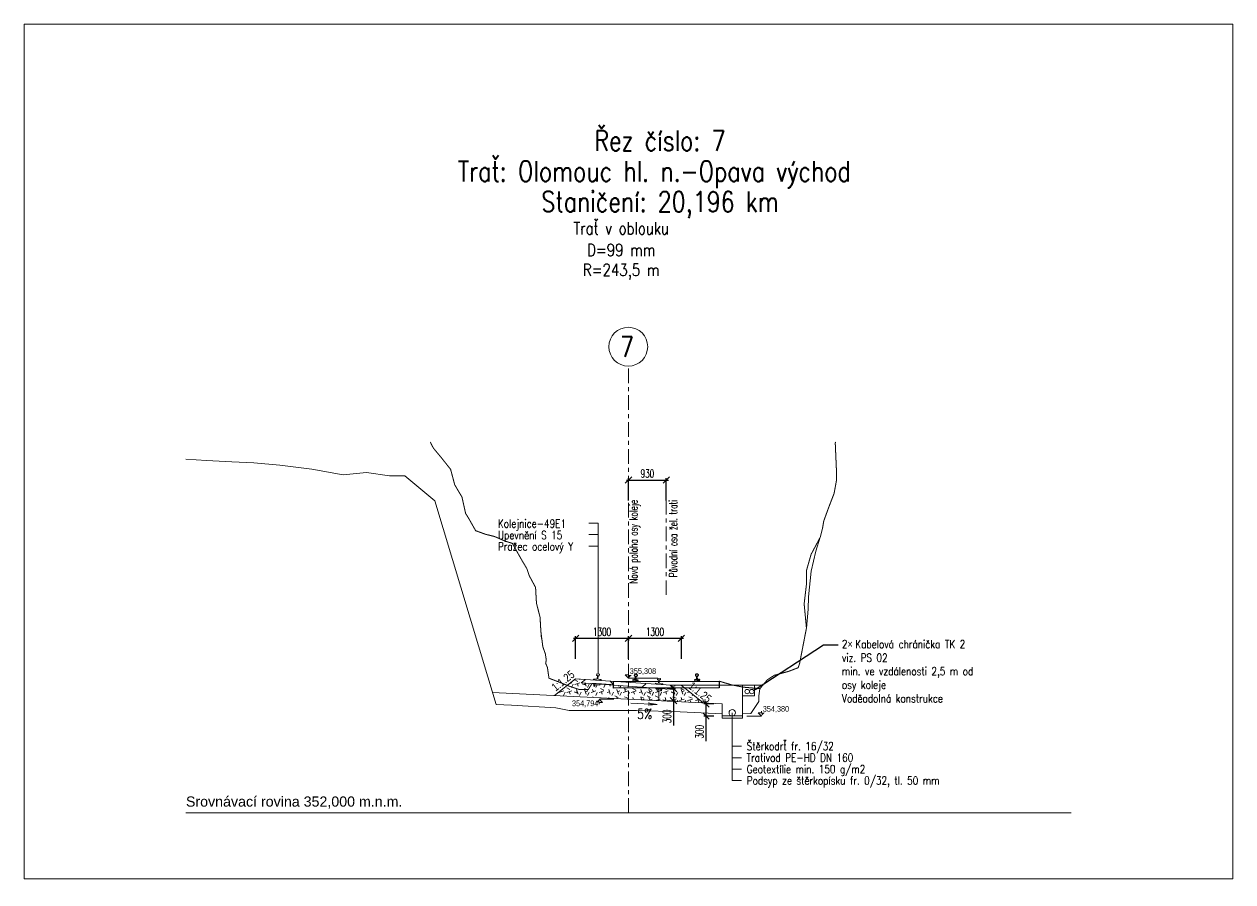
# Model space of a CAD drawing. Header units: millimetres. Extents: x -533422 to -532014, y -1115269 to -1112931.
# Drawn here: x -533166.11 to -533136.41, y -1112952.27 to -1112931.2 of the extents above; entities that cross this region are included whole.
import ezdxf
from ezdxf import colors
from ezdxf.entities.mleader import LeaderData, LeaderLine
from ezdxf.enums import TextEntityAlignment as Align
from ezdxf.math import Vec2, Vec3

# ---------------------------------------------------------------- set-up
doc = ezdxf.new("R2010")
doc.units = ezdxf.units.MM
doc.header["$PDMODE"] = 3
doc.header["$PDSIZE"] = 0.5
doc.linetypes.add('ACAD_ISO10W100', pattern=[18, 12, -3, 0, -3])
for name, color, linetype in [('002 Linie  svahu', 8, 'Continuous'), ('_původní pražec-řezy', 7, 'Continuous'), ('_vodítka-řezy', 4, 'Continuous')]:
    doc.layers.add(name, color=color, linetype=linetype)
for name, color, linetype, lineweight in [('_popisy-řezy', 1, 'Continuous', 18), ('_příčné řezy-řezy', 1, 'Continuous', 20), ('_svršek-řezy', 1, 'Continuous', 18), ('_šrafy-řezy', 1, 'Continuous', 15), ('původní terén', 7, 'Continuous', 15), ('stránka A4', 3, 'Continuous', 0)]:
    doc.layers.add(name, color=color, linetype=linetype, lineweight=lineweight)
doc.styles.add('ARI 1_50(01)', font='arial.ttf', dxfattribs={"height": 0.2})
doc.styles.add('promile', font='romans71n.shx', dxfattribs={"width": 0.8})
doc.styles.get("Standard").update_dxf_attribs({"font": 'arial.ttf'})
doc.styles.add('Standard 1_100', font='romans.shx', dxfattribs={"width": 0.65, "height": 0.2})
doc.styles.add('‰', font='romans71n.shx', dxfattribs={"width": 0.8})
doc.dimstyles.new('1_100', dxfattribs={"dimtxt": 0.2, "dimasz": 0.16, "dimexe": 0.05, "dimexo": 0.2, "dimgap": 0.06, "dimtad": 1, "dimdec": 0, "dimlfac": 1000, "dimrnd": 5, "dimzin": 0, "dimtxsty": 'Standard 1_100', "dimblk": 'OBLIQUE', "dimcen": 2.5, "dimdle": 0.05, "dimclrd": 256, "dimclre": 256, "dimclrt": 1, "dimadec": 0, "dimazin": 0, "dimtfac": 1, "dimtdec": 0, "dimtmove": 0, "dimatfit": 3, "dimfxl": 0.5, "dimfxlon": 1, "dimtfillclr": 256, "dimarcsym": 0})

# ---------------------------------------------------------------- blocks, each defined once
blk = doc.blocks.new('RC_VYZNA')
for p, q in [((-2, 2), (0, 2)), ((0, 0), (-2, 2)), ((0, 2), (0, 3))]:
    blk.add_line(p, q)
blk.add_solid([(0, 0), (0, 0), (0, 2), (2, 2)])
blk = doc.blocks.new('Původní svršek')
at = {"layer": '_vodítka-řezy', "color": 12, "linetype": 'ACAD_ISO10W100', "lineweight": 0, "ltscale": 0.03, "extrusion": (0, 1, 6.12303e-17)}
blk.add_line((-675139.828, -974938.843), (-675139.828, -974936.508), dxfattribs=at)
at = {"layer": '_vodítka-řezy', "style": 'Standard 1_100', "width": 0.65}
blk.add_text('Původní osa žel. trati', height=0.2, rotation=90, dxfattribs=at).set_placement((-675139.558, -974936.508), align=Align.RIGHT)
blk = doc.blocks.new('_Oblique')
at = {"color": 0, "linetype": 'ByBlock', "lineweight": -2}
blk.add_line((0.5, 0.5), (-0.5, -0.5), dxfattribs=at)
blk = doc.blocks.new('*D105')
at = {"layer": '_příčné řezy-řezy', "linetype": 'Continuous', "lineweight": -2}
for p, q in [((-533151.212, -1112946.289), (-533152.612, -1112946.289)), ((-533152.562, -1112946.789), (-533152.562, -1112946.239)), ((-533151.262, -1112946.289), (-533151.262, -1112946.339))]:
    blk.add_line(p, q, dxfattribs=at)
at = {"layer": 'Defpoints', "color": 0}
for p in [(-533152.562, -1112946.289), (-533151.262, -1112946.254), (-533152.562, -1112947.408)]:
    blk.add_point(p, dxfattribs=at)
at = {"layer": '_příčné řezy-řezy', "lineweight": -2, "xscale": 0.16, "yscale": 0.16, "zscale": 0.16, "rotation": 180}
blk.add_blockref('_Oblique', (-533152.562, -1112946.289), dxfattribs=at)
at = {"layer": '_příčné řezy-řezy', "lineweight": -2, "xscale": 0.16, "yscale": 0.16, "zscale": 0.16}
blk.add_blockref('_Oblique', (-533151.262, -1112946.289), dxfattribs=at)
at = {"layer": '_příčné řezy-řezy', "color": 1, "lineweight": 9, "insert": (-533151.912, -1112946.129), "char_height": 0.2, "attachment_point": 5, "style": 'Standard 1_100'}
blk.add_mtext('1300', dxfattribs=at)
blk = doc.blocks.new('*D106')
at = {"layer": '_příčné řezy-řezy', "linetype": 'Continuous', "lineweight": -2}
for p, q in [((-533149.912, -1112946.289), (-533151.312, -1112946.289)), ((-533151.262, -1112946.789), (-533151.262, -1112946.239)), ((-533149.962, -1112946.789), (-533149.962, -1112946.239))]:
    blk.add_line(p, q, dxfattribs=at)
at = {"layer": 'Defpoints', "color": 0}
for p in [(-533151.262, -1112946.289), (-533151.262, -1112947.408), (-533149.962, -1112947.408)]:
    blk.add_point(p, dxfattribs=at)
at = {"layer": '_příčné řezy-řezy', "lineweight": -2, "xscale": 0.16, "yscale": 0.16, "zscale": 0.16, "rotation": 180}
blk.add_blockref('_Oblique', (-533151.262, -1112946.289), dxfattribs=at)
at = {"layer": '_příčné řezy-řezy', "lineweight": -2, "xscale": 0.16, "yscale": 0.16, "zscale": 0.16}
blk.add_blockref('_Oblique', (-533149.962, -1112946.289), dxfattribs=at)
at = {"layer": '_příčné řezy-řezy', "color": 1, "lineweight": 9, "insert": (-533150.612, -1112946.129), "char_height": 0.2, "attachment_point": 5, "style": 'Standard 1_100'}
blk.add_mtext('1300', dxfattribs=at)
blk = doc.blocks.new('*D123')
at = {"layer": '_příčné řezy-řezy', "linetype": 'Continuous', "lineweight": -2}
for p, q in [((-533151.312, -1112942.399), (-533150.283, -1112942.399)), ((-533151.262, -1112942.899), (-533151.262, -1112942.349)), ((-533150.333, -1112942.899), (-533150.333, -1112942.349))]:
    blk.add_line(p, q, dxfattribs=at)
at = {"layer": 'Defpoints', "color": 0}
for p in [(-533150.333, -1112942.399), (-533151.262, -1112943.185), (-533150.333, -1112943.189)]:
    blk.add_point(p, dxfattribs=at)
at = {"layer": '_příčné řezy-řezy', "lineweight": -2, "xscale": 0.16, "yscale": 0.16, "zscale": 0.16, "rotation": 180}
blk.add_blockref('_Oblique', (-533151.262, -1112942.399), dxfattribs=at)
at = {"layer": '_příčné řezy-řezy', "lineweight": -2, "xscale": 0.16, "yscale": 0.16, "zscale": 0.16}
blk.add_blockref('_Oblique', (-533150.333, -1112942.399), dxfattribs=at)
at = {"layer": '_příčné řezy-řezy', "color": 1, "lineweight": 9, "insert": (-533150.797, -1112942.239), "char_height": 0.2, "attachment_point": 5, "style": 'Standard 1_100'}
blk.add_mtext('930', dxfattribs=at)
blk = doc.blocks.new('*D132')
at = {"layer": '_příčné řezy-řezy', "linetype": 'Continuous', "lineweight": -2}
for p, q in [((-533150.156, -1112947.47), (-533150.156, -1112947.82)), ((-533150.313, -1112947.52), (-533150.106, -1112947.52)), ((-533150.313, -1112947.82), (-533150.106, -1112947.82)), ((-533150.156, -1112947.82), (-533150.156, -1112948.434))]:
    blk.add_line(p, q, dxfattribs=at)
at = {"layer": 'Defpoints', "color": 0}
for p in [(-533150.513, -1112947.52), (-533150.513, -1112947.82), (-533150.156, -1112947.82)]:
    blk.add_point(p, dxfattribs=at)
at = {"layer": '_příčné řezy-řezy', "lineweight": -2, "xscale": 0.16, "yscale": 0.16, "zscale": 0.16}
for p, rotation in [((-533150.156, -1112947.52), 90), ((-533150.156, -1112947.82), 270)]:
    blk.add_blockref('_Oblique', p, dxfattribs=dict(at, rotation=rotation))
at = {"layer": '_příčné řezy-řezy', "color": 1, "lineweight": 9, "insert": (-533150.316, -1112948.207), "char_height": 0.2, "attachment_point": 5, "rotation": 90, "style": 'Standard 1_100'}
blk.add_mtext('300', dxfattribs=at)
blk = doc.blocks.new('*D133')
at = {"layer": '_příčné řezy-řezy', "linetype": 'Continuous', "lineweight": -2}
for p, q in [((-533149.164, -1112947.897), (-533149.409, -1112947.897)), ((-533149.359, -1112947.847), (-533149.359, -1112948.197)), ((-533149.164, -1112948.197), (-533149.409, -1112948.197)), ((-533149.359, -1112948.197), (-533149.359, -1112948.812))]:
    blk.add_line(p, q, dxfattribs=at)
at = {"layer": 'Defpoints', "color": 0}
for p in [(-533148.964, -1112947.897), (-533149.359, -1112948.197), (-533148.964, -1112948.197)]:
    blk.add_point(p, dxfattribs=at)
at = {"layer": '_příčné řezy-řezy', "lineweight": -2, "xscale": 0.16, "yscale": 0.16, "zscale": 0.16}
for p, rotation in [((-533149.359, -1112947.897), 90), ((-533149.359, -1112948.197), 270)]:
    blk.add_blockref('_Oblique', p, dxfattribs=dict(at, rotation=rotation))
at = {"layer": '_příčné řezy-řezy', "color": 1, "lineweight": 9, "insert": (-533149.519, -1112948.584), "char_height": 0.2, "attachment_point": 5, "rotation": 90, "style": 'Standard 1_100'}
blk.add_mtext('300', dxfattribs=at)
blk = doc.blocks.new('A$C249728DF')
at = {"color": 7}
for p, q in [((0.715, 0.105), (0.717, 0.08)), ((0.74, 0.075), (0.719, 0.079)), ((0.752, 0.026), (0.749, 0.056)), ((0.766, 0.028), (0.762, 0.058)), ((0.766, 0.078), (0.785, 0.087)), ((0.782, 0.114), (0.786, 0.09)), ((-0.807, -0.149), (-0.807, -0.143)), ((-0.805, -0.14), (-0.792, -0.138)), ((-0.744, -0.149), (-0.805, -0.151)), ((-0.759, -0.127), (-0.784, -0.136)), ((-0.782, -0.015), (-0.783, -0.039)), ((-0.761, -0.048), (-0.781, -0.041)), ((-0.753, -0.097), (-0.754, -0.067)), ((-0.744, -0.149), (-0.683, -0.147)), ((-0.739, -0.097), (-0.74, -0.067)), ((-0.735, -0.047), (-0.714, -0.039)), ((-0.731, -0.126), (-0.705, -0.133)), ((-0.715, -0.013), (-0.713, -0.037)), ((-0.685, -0.136), (-0.698, -0.135)), ((-0.682, -0.145), (-0.682, -0.139)), ((0.704, -0.031), (0.703, -0.025)), ((0.705, -0.022), (0.718, -0.018)), ((0.766, -0.025), (0.706, -0.033)), ((0.749, -0.004), (0.725, -0.016)), ((0.766, -0.025), (0.827, -0.017)), ((0.777, 0), (0.804, -0.005)), ((0.824, -0.006), (0.811, -0.006)), ((0.828, -0.015), (0.827, -0.009))]:
    blk.add_line(p, q, dxfattribs=at)
blk.add_lwpolyline([(-1.269, -0.381), (-1.283, -0.219), (1.309, -0.006), (1.322, -0.168), (-1.269, -0.381)], dxfattribs=at)
for centre, radius, start, end in [((-0.74, -0.3), 0.3, 90.0237, 91.8383), ((-0.74, -0.08), 0.08, 80.204, 90.0475), ((0.728, 0.106), 0.013, 109.1975, 184.2723), ((0.719, 0.081), 0.002, 184.2723, 259.1282), ((0.75, 0.043), 0.08, 99.3539, 109.1975), ((0.786, -0.174), 0.3, 97.5631, 99.3778), ((0.739, 0.068), 0.007, 17.9715, 79.1282), ((0.669, 0.045), 0.08, 7.5631, 17.9715), ((0.786, -0.174), 0.3, 95.7485, 97.5631), ((0.746, 0.002), 0.007, 295.9902, 356.0557), ((0.634, 0.01), 0.12, 356.0557, 7.5631), ((0.764, 0.045), 0.08, 85.9288, 95.7724), ((0.769, 0.072), 0.007, 115.9981, 177.1547), ((0.842, 0.068), 0.08, 177.1547, 187.5631), ((0.885, 0.044), 0.12, 187.5631, 199.0706), ((0.769, 0.111), 0.013, 10.854, 85.9288), ((0.779, 0.007), 0.007, 199.0706, 259.136), ((0.784, 0.089), 0.002, 295.9981, 10.854), ((-0.804, -0.143), 0.003, 99.583, 181.8383), ((-0.805, -0.149), 0.0015, 181.8383, 271.8383), ((-0.798, -0.098), 0.04, 279.583, 290.2654), ((-0.781, -0.039), 0.002, 178.5474, 253.4034), ((-0.769, -0.015), 0.013, 103.4727, 178.5474), ((-0.754, -0.08), 0.08, 93.6291, 103.4727), ((-0.763, -0.054), 0.007, 12.2467, 73.4034), ((-0.74, -0.3), 0.3, 91.8383, 93.653), ((-0.762, -0.12), 0.007, 290.2654, 350.3308), ((-0.834, -0.07), 0.08, 1.8383, 12.2467), ((-0.873, -0.101), 0.12, 350.3308, 1.8383), ((-0.66, -0.064), 0.08, 171.4299, 181.8383), ((-0.732, -0.053), 0.007, 110.2733, 171.4299), ((-0.619, -0.093), 0.12, 181.8383, 193.3458), ((-0.729, -0.119), 0.007, 193.3458, 253.4112), ((-0.728, -0.014), 0.013, 5.1292, 80.204), ((-0.715, -0.037), 0.002, 290.2733, 5.1292), ((-0.694, -0.095), 0.04, 253.4112, 264.0936), ((-0.685, -0.139), 0.003, 1.8383, 84.0936), ((-0.683, -0.145), 0.0015, 271.8383, 1.8383), ((0.706, -0.025), 0.003, 105.3078, 187.5631), ((0.706, -0.031), 0.0015, 187.5631, 277.5631), ((0.708, 0.02), 0.04, 285.3078, 295.9902), ((0.811, 0.034), 0.04, 259.136, 269.8184), ((0.824, -0.009), 0.003, 7.5631, 89.8184), ((0.827, -0.015), 0.0015, 277.5631, 7.5631)]:
    blk.add_arc(centre, radius, start, end, dxfattribs=at)

msp = doc.modelspace()

# ---------------------------------------------------------------- hatches: boundary and pattern name
at = {"layer": '_šrafy-řezy', "linetype": 'Continuous'}
h = msp.add_hatch(dxfattribs=at)
h.set_pattern_fill('UNIHER', color=1, scale=0.05, style=0)
h.set_pattern_definition([(18.435, (141812.83852, -138008.09968), (0.197642177225, 0.197642530296), [0.0625, -0.5, 0.125, -0.5625]), (18.435, (141812.97687, -138008.11944), (0.197642177225, 0.197642530296), [0.125, -0.5, 0.0625, -0.5625]), (108.435, (141812.8583, -138008.15897), (0.197642177225, 0.197642530296), [0.125, -0.5, 0.125, -0.5]), (108.435, (141812.8583, -138007.96133), (0.197642177225, 0.197642530296), [0.125, -0.5, 0.125, -0.5]), (108.435, (141813.03617, -138008.09968), (0.197642177225, 0.197642530296), [0.0625, -0.5625]), (108.435, (141812.66065, -138007.96133), (0.197642177225, 0.197642530296), [0.0625, -0.5625]), (333.435, (141812.89782, -138008.07991), (0.197642294287, 0.19764242375), [0.0883885, -0.79549515, 0.0883885, -0.79549515]), (333.435, (141812.50253, -138007.88227), (0.197642294287, 0.19764242375), [0.08838835, -1.6793786]), (333.435, (141813.09546, -138008.07991), (0.197642294287, 0.19764242375), [0.0883885, -0.35385534, 0.0883885, -1.23743685]), (333.435, (141812.70017, -138007.88227), (0.197642294287, 0.19764242375), [0.08838835, -1.6793786]), (333.435, (141813.2931, -138008.07991), (0.197642294287, 0.19764242375), [0.0883885, -0.79549515, 0.0883885, -0.79549515]), (333.435, (141813.68839, -138008.27756), (0.197642294287, 0.19764242375), [0.08838835, -1.6793786]), (63.435, (141812.81876, -138008.04038), (-0.197643635928, -0.197641752932), [0.08839, -0.35355, 0.08839, -0.7955, 0.08839, -0.35355])])
h.paths.add_polyline_path([(-533150.513, -1112947.5375), (-533150.5903, -1112947.5321), (-533150.5889, -1112947.511), (-533151.9633, -1112947.4161), (-533151.9647, -1112947.4373), (-533152.0886, -1112947.4288), (-533152.0913, -1112947.4678), (-533152.1124, -1112947.4663), (-533152.1083, -1112947.4061), (-533152.4234, -1112947.3844), (-533152.322, -1112947.2962), (-533152.563, -1112947.2795), (-533153.0808, -1112947.6937), (-533150.513, -1112947.82)])
h.paths.add_polyline_path([(-533149.9648, -1112947.4414), (-533150.217, -1112947.4414), (-533150.1288, -1112947.5427), (-533150.4439, -1112947.521), (-533150.448, -1112947.5811), (-533150.4692, -1112947.5797), (-533150.4665, -1112947.5407), (-533150.513, -1112947.5375), (-533150.513, -1112947.82), (-533149.4246, -1112947.8735)])

# ---------------------------------------------------------------- linework, layer by layer
at = {"layer": '002 Linie  svahu', "color": 1, "linetype": 'Continuous', "lineweight": 18, "ltscale": 0.25, "flags": 128}
for points in [[(-533162.1414, -1112941.8881), (-533161.6277, -1112941.9195), (-533161.0068, -1112941.9534), (-533160.4649, -1112941.9759), (-533159.8326, -1112942.0323), (-533159.0423, -1112942.1339), (-533158.2746, -1112942.2693), (-533157.6989, -1112942.2128), (-533157.1344, -1112942.2918), (-533156.757, -1112942.2918)], [(-533156.0172, -1112942.9126), (-533156.757, -1112942.2918)], [(-533153.0489, -1112947.9965), (-533154.134, -1112947.9295), (-533154.5172, -1112947.9126), (-533156.0172, -1112942.9126)], [(-533146.8891, -1112946.0364), (-533146.8438, -1112945.5722), (-533146.8377, -1112945.2686), (-533146.7708, -1112944.637), (-533146.6614, -1112944.1451), (-533146.5495, -1112943.8027)], [(-533148.0311, -1112947.5252), (-533148.0311, -1112947.5252), (-533148.0311, -1112947.5252), (-533148.0604, -1112947.7019), (-533148.0604, -1112947.8433), (-533148.2578, -1112948.1326), (-533148.4619, -1112948.145)], [(-533148.9619, -1112948.1416), (-533149.9893, -1112948.0964), (-533151.0646, -1112948.0604), (-533152.2249, -1112948.0594), (-533152.7212, -1112948.059), (-533153.0489, -1112947.9965), (-533153.0489, -1112947.9965), (-533153.0489, -1112947.9965), (-533153.0489, -1112947.9965)]]:
    msp.add_lwpolyline(points, dxfattribs=at)
at = {"layer": '_popisy-řezy', "linetype": 'Continuous'}
for p, q in [((-533152.2343, -1112943.4596), (-533152.0093, -1112943.4596)), ((-533152.0093, -1112947.1654), (-533152.0093, -1112943.4596)), ((-533152.2343, -1112943.7408), (-533152.0093, -1112943.7408)), ((-533152.2343, -1112944.0221), (-533152.0093, -1112944.0221)), ((-533148.7119, -1112949.7829), (-533148.7119, -1112948.1163)), ((-533148.7119, -1112948.9391), (-533148.4869, -1112948.9391)), ((-533148.7119, -1112949.2204), (-533148.4869, -1112949.2204)), ((-533148.7119, -1112949.5016), (-533148.4869, -1112949.5016)), ((-533148.7119, -1112949.7829), (-533148.4869, -1112949.7829))]:
    msp.add_line(p, q, dxfattribs=at)
at = {"layer": '_popisy-řezy', "linetype": 'Continuous', "lineweight": 13}
for p, q in [((-533151.2017, -1112947.8772), (-533150.5541, -1112947.9117)), ((-533150.5541, -1112947.9117), (-533150.7808, -1112947.9294)), ((-533150.5541, -1112947.9117), (-533150.7777, -1112947.8699))]:
    msp.add_line(p, q, dxfattribs=at)
at = {"layer": '_popisy-řezy', "color": 1, "lineweight": 13}
msp.add_circle((-533151.2666, -1112939.1228), 0.4767, dxfattribs=at)
at = {"layer": '_svršek-řezy', "linetype": 'Continuous', "lineweight": 13}
for p, q in [((-533152.0473, -1112947.2012), (-533152.0426, -1112947.1615)), ((-533152.0473, -1112947.2012), (-533152.0426, -1112947.1615)), ((-533152.021, -1112947.2043), (-533152.0473, -1112947.2012)), ((-533152.021, -1112947.2043), (-533152.0473, -1112947.2012)), ((-533152.0426, -1112947.1615), (-533151.976, -1112947.1694)), ((-533152.0426, -1112947.1615), (-533151.976, -1112947.1694)), ((-533152.0307, -1112947.2857), (-533152.021, -1112947.2043)), ((-533152.0071, -1112947.206), (-533152.0168, -1112947.2874)), ((-533152.0071, -1112947.206), (-533152.0168, -1112947.2874)), ((-533151.9808, -1112947.2091), (-533152.0071, -1112947.206)), ((-533151.9808, -1112947.2091), (-533152.0071, -1112947.206)), ((-533151.976, -1112947.1694), (-533151.9808, -1112947.2091)), ((-533151.976, -1112947.1694), (-533151.9808, -1112947.2091)), ((-533152.089, -1112947.306), (-533152.0868, -1112947.2928)), ((-533152.089, -1112947.306), (-533152.0868, -1112947.2928)), ((-533151.9649, -1112947.3208), (-533152.089, -1112947.306)), ((-533151.9649, -1112947.3208), (-533152.089, -1112947.306)), ((-533152.0868, -1112947.2928), (-533152.0307, -1112947.2857)), ((-533152.0868, -1112947.2928), (-533152.0307, -1112947.2857)), ((-533152.0168, -1112947.2874), (-533151.9626, -1112947.308)), ((-533152.0168, -1112947.2874), (-533151.9626, -1112947.308)), ((-533151.9626, -1112947.308), (-533151.9649, -1112947.3208)), ((-533151.9626, -1112947.308), (-533151.9649, -1112947.3208)), ((-533150.5797, -1112947.4033), (-533150.5799, -1112947.4163)), ((-533150.5797, -1112947.4033), (-533150.5799, -1112947.4163)), ((-533150.5799, -1112947.4163), (-533150.4551, -1112947.4218)), ((-533150.5799, -1112947.4163), (-533150.4551, -1112947.4218)), ((-533150.5233, -1112947.3918), (-533150.5797, -1112947.4033)), ((-533150.5233, -1112947.3918), (-533150.5797, -1112947.4033)), ((-533150.5444, -1112947.2688), (-533150.5462, -1112947.3087)), ((-533150.5444, -1112947.2688), (-533150.5462, -1112947.3087)), ((-533150.5462, -1112947.3087), (-533150.5197, -1112947.3099)), ((-533150.5462, -1112947.3087), (-533150.5197, -1112947.3099)), ((-533150.4775, -1112947.2717), (-533150.5444, -1112947.2688)), ((-533150.5197, -1112947.3099), (-533150.5233, -1112947.3918)), ((-533150.5197, -1112947.3099), (-533150.5233, -1112947.3918)), ((-533150.5093, -1112947.3924), (-533150.5057, -1112947.3105)), ((-533150.5093, -1112947.3924), (-533150.5057, -1112947.3105)), ((-533150.4548, -1112947.4086), (-533150.5093, -1112947.3924)), ((-533150.4548, -1112947.4086), (-533150.5093, -1112947.3924)), ((-533150.5057, -1112947.3105), (-533150.4793, -1112947.3117)), ((-533150.5057, -1112947.3105), (-533150.4793, -1112947.3117)), ((-533150.4793, -1112947.3117), (-533150.4775, -1112947.2717)), ((-533150.4793, -1112947.3117), (-533150.4775, -1112947.2717)), ((-533150.4551, -1112947.4218), (-533150.4548, -1112947.4086)), ((-533150.4551, -1112947.4218), (-533150.4548, -1112947.4086))]:
    msp.add_line(p, q, dxfattribs=at)
at = {"layer": '_svršek-řezy', "linetype": 'Continuous'}
for p, q in [((-533152.563, -1112947.2795), (-533153.0808, -1112947.6937)), ((-533152.322, -1112947.2962), (-533152.563, -1112947.2795)), ((-533150.217, -1112947.4414), (-533149.9648, -1112947.4414)), ((-533149.9648, -1112947.4414), (-533149.4246, -1112947.8735)), ((-533149.9648, -1112947.4414), (-533147.9617, -1112947.4414)), ((-533148.1619, -1112947.7008), (-533148.1619, -1112947.4414)), ((-533154.6053, -1112947.6188), (-533148.9619, -1112947.8963)), ((-533150.513, -1112947.5189), (-533150.513, -1112947.82)), ((-533148.4619, -1112947.7008), (-533148.1619, -1112947.7008)), ((-533148.9619, -1112948.1963), (-533148.4619, -1112948.1963)), ((-533148.9619, -1112948.2463), (-533148.4619, -1112948.2463))]:
    msp.add_line(p, q, dxfattribs=at)
at = {"layer": '_svršek-řezy', "lineweight": 13}
for p, q in [((-533152.322, -1112947.2962), (-533152.4234, -1112947.3844)), ((-533152.4234, -1112947.3844), (-533150.1288, -1112947.5427)), ((-533150.217, -1112947.4414), (-533152.322, -1112947.2962)), ((-533152.1229, -1112947.3099), (-533152.1215, -1112947.2887)), ((-533152.1003, -1112947.2902), (-533152.1215, -1112947.2887)), ((-533152.1124, -1112947.4663), (-533152.1083, -1112947.4061)), ((-533152.0913, -1112947.4678), (-533152.1124, -1112947.4663)), ((-533152.1003, -1112947.2902), (-533152.1017, -1112947.3114)), ((-533152.0886, -1112947.4288), (-533152.0913, -1112947.4678)), ((-533151.9647, -1112947.4373), (-533152.0886, -1112947.4288)), ((-533151.9633, -1112947.4161), (-533151.9647, -1112947.4373)), ((-533151.9553, -1112947.3002), (-533151.9567, -1112947.3214)), ((-533151.9553, -1112947.3002), (-533151.9341, -1112947.3016)), ((-533151.9356, -1112947.3228), (-533151.9341, -1112947.3016)), ((-533151.7135, -1112947.3381), (-533151.6253, -1112947.4395)), ((-533150.8256, -1112947.3994), (-533150.9269, -1112947.4876)), ((-533150.6035, -1112947.4147), (-533150.6021, -1112947.3935)), ((-533150.5809, -1112947.395), (-533150.6021, -1112947.3935)), ((-533150.5809, -1112947.395), (-533150.5823, -1112947.4162)), ((-533150.4359, -1112947.405), (-533150.4373, -1112947.4262)), ((-533150.4359, -1112947.405), (-533150.4147, -1112947.4065)), ((-533150.4162, -1112947.4276), (-533150.4147, -1112947.4065)), ((-533150.217, -1112947.4414), (-533150.1288, -1112947.5427)), ((-533148.4619, -1112948.2463), (-533148.4619, -1112947.4414)), ((-533150.5889, -1112947.511), (-533150.5903, -1112947.5321)), ((-533150.5903, -1112947.5321), (-533150.4665, -1112947.5407)), ((-533150.4665, -1112947.5407), (-533150.4692, -1112947.5797)), ((-533150.4692, -1112947.5797), (-533150.448, -1112947.5811)), ((-533150.448, -1112947.5811), (-533150.4439, -1112947.521)), ((-533148.9619, -1112948.2463), (-533148.9619, -1112947.8963))]:
    msp.add_line(p, q, dxfattribs=at)
at = {"layer": '_svršek-řezy'}
for p, q in [((-533150.5444, -1112947.2688), (-533151.2619, -1112947.2688)), ((-533151.9809, -1112947.7832), (-533151.6214, -1112947.7832)), ((-533148.353, -1112948.1977), (-533147.9936, -1112948.1977))]:
    msp.add_line(p, q, dxfattribs=at)
at = {"layer": '_svršek-řezy', "color": 3, "linetype": 'Continuous'}
msp.add_circle((-533148.3469, -1112947.5964), 0.055, dxfattribs=at)
at = {"layer": '_svršek-řezy', "color": 6, "linetype": 'Continuous'}
msp.add_circle((-533148.2319, -1112947.5964), 0.055, dxfattribs=at)
at = {"layer": '_svršek-řezy', "lineweight": 13}
msp.add_circle((-533148.7119, -1112948.1163), 0.08, dxfattribs=at)
at = {"layer": '_vodítka-řezy', "color": 1, "linetype": 'ACAD_ISO10W100', "lineweight": 15, "ltscale": 0.03, "extrusion": (0, 1, 6.12303e-17)}
msp.add_line((-533151.2619, -1112950.5768), (-533151.2619, -1112939.5995), dxfattribs=at)
at = {"layer": '_vodítka-řezy', "color": 1, "lineweight": 15}
msp.add_lwpolyline([(-533162.1414, -1112950.5768), (-533140.3825, -1112950.5768)], dxfattribs=at)
at = {"layer": 'původní terén', "color": 250, "lineweight": 15, "const_width": 0.025}
msp.add_lwpolyline([(-533153.4004, -1112946.2979), (-533153.423, -1112945.9958), (-533153.4341, -1112945.7728), (-533153.5234, -1112945.4271), (-533153.5457, -1112945.0368), (-533153.7019, -1112944.7469), (-533153.7577, -1112944.5797), (-533153.9028, -1112944.3343), (-533154.0032, -1112944.1559), (-533154.1148, -1112943.9552), (-533154.2934, -1112943.8994), (-533154.55, -1112943.7879), (-533154.7732, -1112943.7322), (-533155.0187, -1112943.643), (-533155.175, -1112943.3642), (-533155.2642, -1112943.2192), (-533155.3535, -1112942.8178), (-533155.5321, -1112942.5167), (-533155.6325, -1112942.1376), (-533155.8445, -1112941.87), (-533156.0565, -1112941.6135), (-533156.1356, -1112941.4642)], dxfattribs=at)
at = {"layer": 'původní terén', "color": 250, "lineweight": 15}
for points in [[(-533146.1684, -1112941.4642, 0.025, 0.025, 0), (-533146.1817, -1112941.4841, 0.025, 0.025, 0), (-533146.1534, -1112942.1344, 0.025, 0.025, 0), (-533146.1534, -1112942.4172, 0.025, 0.025, 0), (-533146.21, -1112942.7282, 0.025, 0.025, 0), (-533146.3514, -1112943.0958, 0.025, 0.025, 0), (-533146.4646, -1112943.4068, 0.025, 0.025, 0), (-533146.4929, -1112943.5765, 0.025, 0.025, 0), (-533146.5495, -1112943.8027, 0.025, 0.025, 0), (-533146.7759, -1112944.2268, 0.025, 0.025, 0), (-533146.8891, -1112944.6227, 0.025, 0.025, 0), (-533146.8891, -1112944.962, 0.025, 0.025, 0), (-533146.9457, -1112945.4426, 0.025, 0.025, 0), (-533146.8891, -1112946.0364, 0.025, 0.025, 0), (-533147.0589, -1112946.913, 0.025, 0.025, 0), (-533147.093, -1112947.0105, 0.025, 0.025, 0), (-533147.3274, -1112947.0996, 0.025, 0.025, 0), (-533147.6811, -1112947.1974, 0.025, 0.025, 0), (-533147.8497, -1112947.3062, 0.025, 0.025, 0), (-533148.0311, -1112947.5252, 0.025, 0.025, 0), (-533148.448, -1112947.4873, 0.025, 0.025, 0), (-533148.722, -1112947.4325, 0.025, 0.025, 0), (-533149.0325, -1112947.3413, 0, 0, 0)], [(-533153.4117, -1112946.1468, 0.025, 0.025, 0), (-533153.3674, -1112946.4922, 0.025, 0.025, 0), (-533153.3056, -1112946.6697, 0.025, 0.025, 0), (-533153.2825, -1112946.8201, 0.025, 0.025, 0), (-533153.2979, -1112946.905, 0.025, 0.025, 0), (-533153.2555, -1112946.9975, 0.025, 0.025, 0), (-533153.2159, -1112947.2682, 0.025, 0.025, 0), (-533152.9784, -1112947.3595, 0.025, 0.025, 0), (-533152.7957, -1112947.4325, 0.025, 0.025, 0), (-533152.7044, -1112947.469, 0.025, 0.025, 0), (-533152.4852, -1112947.5421, 0.025, 0.025, 0), (-533152.2477, -1112947.5421, 0.025, 0.025, 0), (-533152.1563, -1112947.396, 0.025, 0.025, 0), (-533151.8641, -1112947.4143, 0.025, 0.025, 0), (-533151.6323, -1112947.4314, 0, 0, 0)]]:
    msp.add_lwpolyline(points, format="xyseb", dxfattribs=at)
at = {"layer": 'stránka A4'}
for p, q in [((-533136.4119, -1112931.1982), (-533166.1119, -1112931.1982)), ((-533166.1119, -1112931.1982), (-533166.1119, -1112952.1982)), ((-533136.4119, -1112952.1982), (-533136.4119, -1112931.1982)), ((-533166.1119, -1112952.1982), (-533136.4119, -1112952.1982))]:
    msp.add_line(p, q, dxfattribs=at)

# ---------------------------------------------------------------- block references
at = {"layer": '_původní pražec-řezy', "rotation": 355.4657335379777}
msp.add_blockref('A$C249728DF', (-533150.3367, -1112947.2317), dxfattribs=at)
at = {"layer": '_svršek-řezy', "xscale": 0.04, "yscale": 0.04, "zscale": 0.04}
for p in [(-533151.2619, -1112947.2688), (-533147.9936, -1112948.1977)]:
    msp.add_blockref('RC_VYZNA', p, dxfattribs=at)
at = {"layer": '_svršek-řezy', "xscale": 0.04, "yscale": 0.04, "zscale": 0.04, "rotation": 180}
msp.add_blockref('RC_VYZNA', (-533151.9809, -1112947.7832), dxfattribs=at)
at = {"layer": '_vodítka-řezy', "color": 1, "lineweight": 15}
msp.add_blockref('Původní svršek', (141989.4951, -138006.3805), dxfattribs=at)

# ---------------------------------------------------------------- texts
at = {"layer": '_popisy-řezy', "linetype": 'Continuous', "lineweight": 13, "style": 'promile', "width": 0.8}
for s, height, p in [('Řez číslo: 7', 0.5, (-533150.4899, -1112934.3104)), ('Trať: Olomouc hl. n.-Opava východ ', 0.5, (-533150.4899, -1112935.0604)), ('Staničení: 20,196 km', 0.5, (-533150.4899, -1112935.8104)), ('Trať v oblouku', 0.3, (-533151.4419, -1112936.364)), ('D=99 mm', 0.3, (-533151.4419, -1112936.8948)), ('R=243,5 m', 0.3, (-533151.4419, -1112937.385))]:
    msp.add_text(s, height=height, dxfattribs=at).set_placement(p, align=Align.CENTER)
at = {"layer": '_popisy-řezy', "color": 1, "lineweight": 13, "style": 'promile', "width": 0.8}
msp.add_text('7', height=0.5, dxfattribs=at).set_placement((-533151.2998, -1112939.3743), align=Align.CENTER)
at = {"layer": '_popisy-řezy', "linetype": 'Continuous', "style": '‰', "width": 0.8}
for s, p in [(' Kolejnice-49E1', (-533154.5802, -1112943.4697)), (' Upevnění S 15', (-533154.5802, -1112943.7509)), (' Pražec ocelový Y', (-533154.5802, -1112944.0322)), ('Štěrkodrť fr. 16/32', (-533148.357, -1112948.9391)), ('Trativod PE-HD DN 160', (-533148.357, -1112949.2204)), ('Geotextílie min. 150 g/m2', (-533148.357, -1112949.5016)), ('Podsyp ze štěrkopísku fr. 0/32, tl. 50 mm', (-533148.357, -1112949.7829))]:
    msp.add_text(s, height=0.2, dxfattribs=at).set_placement(p, align=Align.MIDDLE_LEFT)
at = {"layer": '_popisy-řezy', "linetype": 'Continuous', "lineweight": 13, "width": 0.8}
for rotation, p in [(38.65981, (-533152.8091, -1112947.4078)), (321.52171, (-533149.5665, -1112947.6918))]:
    msp.add_text('1:1.25', height=0.2, rotation=rotation, dxfattribs=at).set_placement(p, align=Align.CENTER)
at = {"layer": '_popisy-řezy', "linetype": 'Continuous', "lineweight": 13, "style": 'promile', "width": 0.8}
msp.add_text('5%', height=0.25, dxfattribs=at).set_placement((-533151.0525, -1112948.27))
at = {"layer": '_popisy-řezy', "color": 1, "lineweight": 15, "style": 'ARI 1_50(01)'}
msp.add_text('Srovnávací rovina 352,000 m.n.m.', height=0.25, rotation=0, dxfattribs=at).set_placement((-533162.1364, -1112950.4238))
at = {"layer": '_svršek-řezy', "width": 0.8}
for s, p in [('355,308', (-533151.2306, -1112947.1625)), ('354,794', (-533152.6507, -1112947.9553)), ('354,380', (-533147.9623, -1112948.0915))]:
    msp.add_text(s, height=0.14, dxfattribs=at).set_placement(p)
at = {"layer": '_vodítka-řezy', "color": 1, "lineweight": 15, "style": 'Standard 1_100', "width": 0.65}
msp.add_text('Nová poloha osy koleje', height=0.2, rotation=90, dxfattribs=at).set_placement((-533151.0377, -1112942.8884), align=Align.RIGHT)

# ---------------------------------------------------------------- dimensions: what is measured, and where the dimension line sits
at = {"layer": '_příčné řezy-řezy', "linetype": 'Continuous', "lineweight": 9}
for base, p1, p2, picture, middle in [((-533150.3325, -1112942.3985), (-533151.2619, -1112943.1853), (-533150.3325, -1112943.1886), '*D123', (-533150.7972, -1112942.2385)), ((-533152.5619, -1112946.2892), (-533151.2619, -1112946.2543), (-533152.5619, -1112947.4083), '*D105', (-533151.9119, -1112946.1292)), ((-533151.2619, -1112946.2892), (-533149.9619, -1112947.4083), (-533151.2619, -1112947.4083), '*D106', (-533150.6119, -1112946.1292))]:
    dim = msp.add_linear_dim(base=base, p1=p1, p2=p2, dimstyle='1_100', dxfattribs=at)
    dim.commit()
    dim.dimension.update_dxf_attribs({"geometry": picture, "text_midpoint": middle})
for base, p1, p2, picture, middle in [((-533150.1559, -1112947.82), (-533150.513, -1112947.52), (-533150.513, -1112947.82), '*D132', (-533150.3159, -1112948.2072)), ((-533149.3593, -1112948.1973), (-533148.9638, -1112947.8973), (-533148.9638, -1112948.1973), '*D133', (-533149.5193, -1112948.5844))]:
    dim = msp.add_linear_dim(base=base, p1=p1, p2=p2, angle=90, dimstyle='1_100', dxfattribs=at)
    dim.commit()
    dim.dimension.update_dxf_attribs({"geometry": picture, "text_midpoint": middle})

# ---------------------------------------------------------------- leaders
at = {"layer": '_popisy-řezy', "color": 1, "lineweight": 13}
ml = msp.add_multileader_mtext('Standard', dxfattribs=at)
ml.set_content('2{\\fArial|b0|i0|c0|p34;× }Kabelová chránička TK 2\\Pviz. PS 02\\Pmin. ve vzdálenosti 2,5 m od \\Posy koleje\\PVoděodolná konstrukce ', color=1, style='‰')
ml.set_leader_properties()
ml.build(insert=Vec2(0, 0))
ml.multileader.update_dxf_attribs({"dogleg_length": 0.36, "arrow_head_size": 0.1})
ctx = ml.context
ctx.base_point, ctx.char_height, ctx.arrow_head_size, ctx.landing_gap_size, ctx.plane_origin = Vec3(-533146.1085, -1112946.4505), 0.2, 0.1, 0.09, Vec3(-533144.7489, -1112947.0134)
notes = []
notes.append((ctx, [(0, (1, 1, 0), (-533146.4685, -1112946.4505), (1, 0), 0.36, [(0, [(-533148.2319, -1112947.5964)], 256, [])])]))
ctx.mtext.insert, ctx.mtext.defined_height, ctx.mtext.flow_direction = Vec3(-533146.0185, -1112946.3305), 0.2, 5
for ctx, leaders in notes:
    for number, flags, end, landing, length, lines in leaders:
        leader = LeaderData()
        leader.index, (leader.has_last_leader_line, leader.has_dogleg_vector, leader.attachment_direction) = number, flags
        leader.last_leader_point, leader.dogleg_vector, leader.dogleg_length = Vec3(end), Vec3(landing), length
        for number, points, colour, breaks in lines:
            line = LeaderLine()
            line.index, line.vertices, line.color, line.breaks = number, Vec3.list(points), colors.encode_raw_color(colour), breaks
            leader.lines.append(line)
        ctx.leaders.append(leader)

doc.saveas('drawing.dxf')
